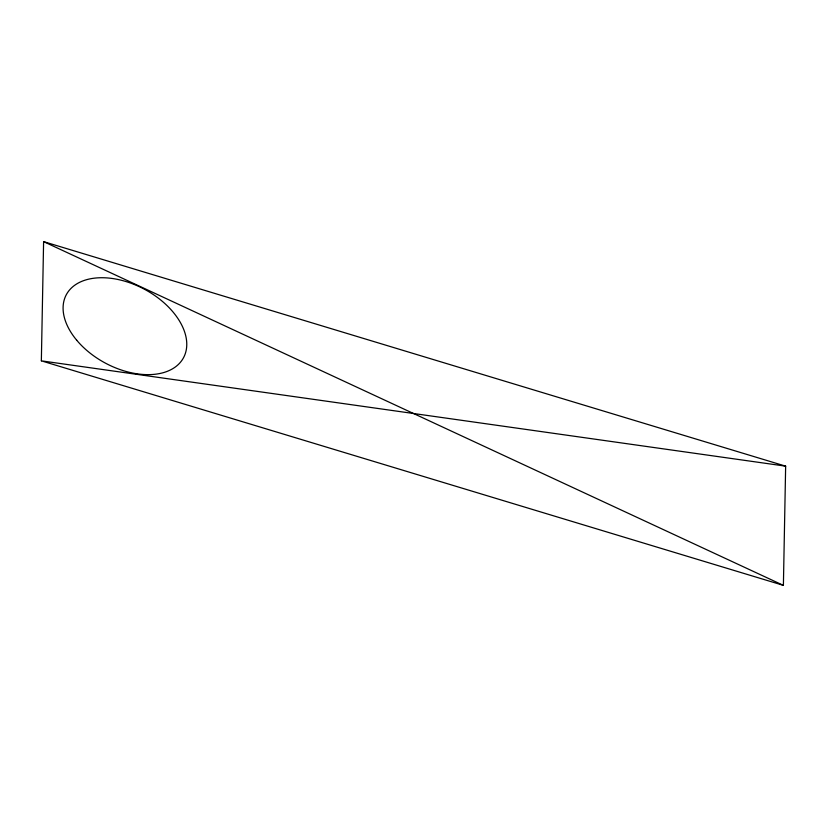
<?xml version="1.0" encoding="UTF-8"?>
<svg xmlns="http://www.w3.org/2000/svg" width="827" height="827" viewBox="0 0 827 827"><rect width="100%" height="100%" fill="white"/><g stroke="black" fill="none" stroke-linecap="round" stroke-linejoin="round"><path stroke-width="1.24" d="M41.35 360.841L43.604 241.629L785.65 466.159L783.396 585.371L41.35 360.841L785.65 466.159M43.604 241.629L783.396 585.371M76.704 340.217A66.542 41.784 28.3 0 0 182.571 359.342A66.542 41.784 28.3 0 0 115.501 278.999A66.542 41.784 28.3 0 0 76.704 340.217"/></g></svg>
